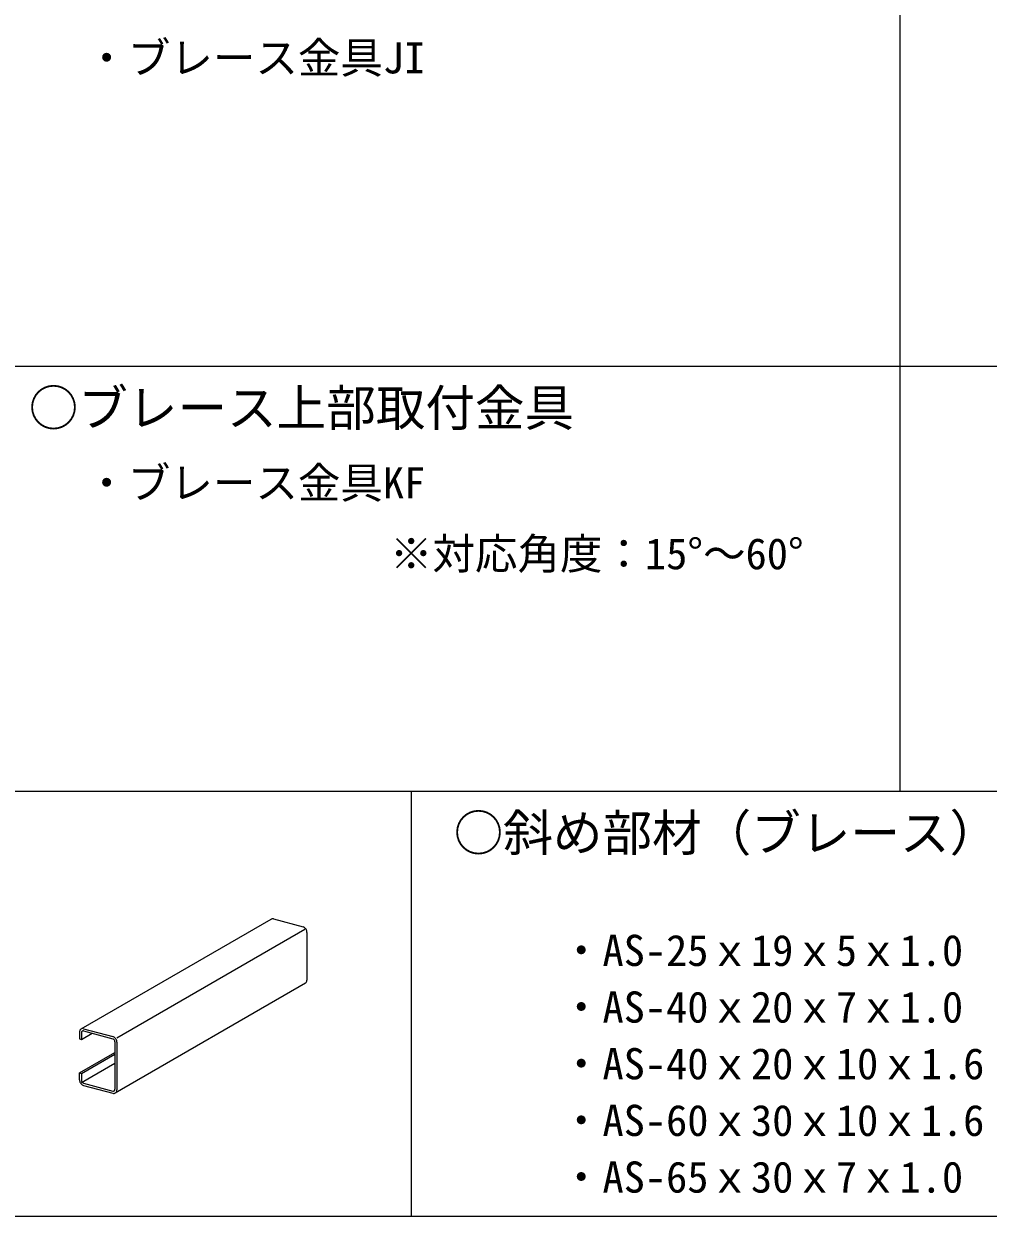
# Model space of a CAD drawing. Units: millimetres on the paper, enlarged 40 times. Extents: x -7800 to 7800, y -5387 to 5300.
# Drawn here: x -5097 to -3736, y 2060 to 3743 of the extents above; entities that cross this region are included whole.
import ezdxf
from ezdxf.enums import TextEntityAlignment as Align

# ---------------------------------------------------------------- set-up
doc = ezdxf.new("R2010")
doc.units = ezdxf.units.MM
doc.header["$LTSCALE"] = 40
doc.layers.add('0-4_ブレース・補強材', color=4, linetype='Continuous', lineweight=9)
doc.layers.add('F-3_野縁', color=3, linetype='Continuous', lineweight=18)
doc.layers.add('0-6_文字', color=7, linetype='Continuous')
doc.styles.add('ＭＳ ゴシック', font='')
doc.styles.get('ＭＳ ゴシック').set_extended_font_data('MS Gothic')

msp = doc.modelspace()

# ---------------------------------------------------------------- linework, layer by layer
at = {"layer": '0-4_ブレース・補強材'}
for p, q in [((-5016.06, 2324.26), (-4747.77, 2479.17)), ((-4744.47, 2479.53), (-4702.74, 2468.35)), ((-4965.48, 2311.95), (-4700.08, 2465.18)), ((-4697.18, 2460.45), (-4697.18, 2393.25)), ((-4699.45, 2388.7), (-4967.75, 2233.8)), ((-5012.77, 2324.62), (-4971.04, 2313.44)), ((-5018.33, 2319.72), (-5018.33, 2310.12)), ((-5018.33, 2310.12), (-5015.55, 2309.37)), ((-5015.55, 2318.97), (-5015.55, 2309.37)), ((-5015.55, 2309.37), (-5000.41, 2318.11)), ((-5012.77, 2321.42), (-4971.04, 2310.24)), ((-4968.26, 2306.3), (-4968.26, 2239.1)), ((-5018.33, 2262.12), (-4968.26, 2291.03)), ((-4965.48, 2305.55), (-4965.48, 2238.35)), ((-5015.55, 2261.37), (-4968.26, 2288.67)), ((-5015.55, 2248.57), (-4968.26, 2275.87)), ((-5018.33, 2262.12), (-5015.55, 2261.37)), ((-5018.33, 2252.52), (-5018.33, 2262.12)), ((-5015.55, 2261.37), (-5015.55, 2251.77)), ((-5012.77, 2247.82), (-4971.04, 2236.64)), ((-5012.77, 2244.62), (-4971.04, 2233.44))]:
    msp.add_line(p, q, dxfattribs=at)
for points in [[(-4744.47, 2479.53), (-4745.44, 2479.69), (-4746.37, 2479.65), (-4747.25, 2479.41), (-4747.77, 2479.17)], [(-4697.18, 2460.45), (-4697.26, 2461.59), (-4697.52, 2462.73), (-4697.93, 2463.85), (-4698.48, 2464.92), (-4699.17, 2465.89), (-4699.96, 2466.74), (-4700.84, 2467.45), (-4701.78, 2467.99), (-4702.74, 2468.34)], [(-4699.45, 2388.71), (-4698.72, 2389.25), (-4698.11, 2389.95), (-4697.65, 2390.81), (-4697.34, 2391.78), (-4697.19, 2392.85), (-4697.18, 2393.25)], [(-5012.77, 2324.62), (-5013.73, 2324.79), (-5014.67, 2324.75), (-5015.55, 2324.51), (-5016.34, 2324.09), (-5017.03, 2323.48), (-5017.59, 2322.72), (-5018, 2321.81), (-5018.25, 2320.8), (-5018.33, 2319.72)], [(-5012.77, 2321.42), (-5013.25, 2321.51), (-5013.72, 2321.49), (-5014.16, 2321.37), (-5014.56, 2321.16), (-5014.9, 2320.85), (-5015.18, 2320.47), (-5015.38, 2320.02), (-5015.51, 2319.51), (-5015.55, 2318.97)], [(-4965.48, 2305.55), (-4965.56, 2306.69), (-4965.81, 2307.83), (-4966.22, 2308.95), (-4966.78, 2310.02), (-4967.46, 2310.99), (-4968.26, 2311.84), (-4969.14, 2312.55), (-4970.07, 2313.09), (-4971.04, 2313.44)], [(-4968.26, 2306.3), (-4968.3, 2306.87), (-4968.43, 2307.44), (-4968.63, 2308), (-4968.91, 2308.53), (-4969.25, 2309.02), (-4969.65, 2309.44), (-4970.09, 2309.8), (-4970.56, 2310.07), (-4971.04, 2310.24)], [(-5018.33, 2252.52), (-5018.25, 2251.38), (-5018, 2250.24), (-5017.59, 2249.12), (-5017.03, 2248.05), (-5016.34, 2247.08), (-5015.55, 2246.23), (-5014.67, 2245.52), (-5013.73, 2244.98), (-5012.77, 2244.62)], [(-5015.55, 2251.77), (-5015.51, 2251.2), (-5015.38, 2250.63), (-5015.18, 2250.07), (-5014.9, 2249.54), (-5014.56, 2249.05), (-5014.16, 2248.63), (-5013.72, 2248.27), (-5013.25, 2248), (-5012.77, 2247.82)], [(-4971.04, 2236.64), (-4970.56, 2236.56), (-4970.09, 2236.58), (-4969.65, 2236.7), (-4969.25, 2236.91), (-4968.91, 2237.22), (-4968.63, 2237.6), (-4968.43, 2238.05), (-4968.3, 2238.55), (-4968.26, 2239.1)], [(-4971.04, 2233.44), (-4970.07, 2233.28), (-4969.14, 2233.32), (-4968.26, 2233.56), (-4967.46, 2233.98), (-4966.78, 2234.59), (-4966.22, 2235.35), (-4965.81, 2236.25), (-4965.56, 2237.26), (-4965.48, 2238.35)]]:
    msp.add_lwpolyline(points, dxfattribs=at)
at = {"layer": 'F-3_野縁'}
for p, q in [((-3860, 5060), (-3860, 2660)), ((-7640, 3260), (-80, 3260)), ((-7640, 2660), (-80, 2660)), ((-4550, 2660), (-4550, 2060)), ((-7640, 2060), (-80, 2060))]:
    msp.add_line(p, q, dxfattribs=at)

# ---------------------------------------------------------------- texts
at = {"layer": '0-6_文字', "style": 'ＭＳ ゴシック'}
for s, height, p in [('・ブレース金具JI', 43.99, (-5010, 3660)), ('○ブレース上部取付金具', 51.32, (-5090, 3160)), ('・ブレース金具KF', 43.99, (-5010, 3060)), ('※対応角度：15°～60°', 43.99, (-4580, 2960)), ('○斜め部材（ブレース） －リップ付チャンネル－', 51.32, (-4490, 2560)), ('・AS-25ｘ19ｘ5ｘ1.0', 43.99, (-4340, 2400)), ('・AS-40ｘ20ｘ7ｘ1.0', 43.99, (-4340, 2320)), ('・AS-40ｘ20ｘ10ｘ1.6', 43.99, (-4340, 2240)), ('・AS-60ｘ30ｘ10ｘ1.6', 43.99, (-4340, 2160)), ('・AS-65ｘ30ｘ7ｘ1.0', 43.99, (-4340, 2080))]:
    msp.add_text(s, height=height, dxfattribs=at).set_placement(p, align=Align.BOTTOM_LEFT)

doc.saveas('drawing.dxf')
